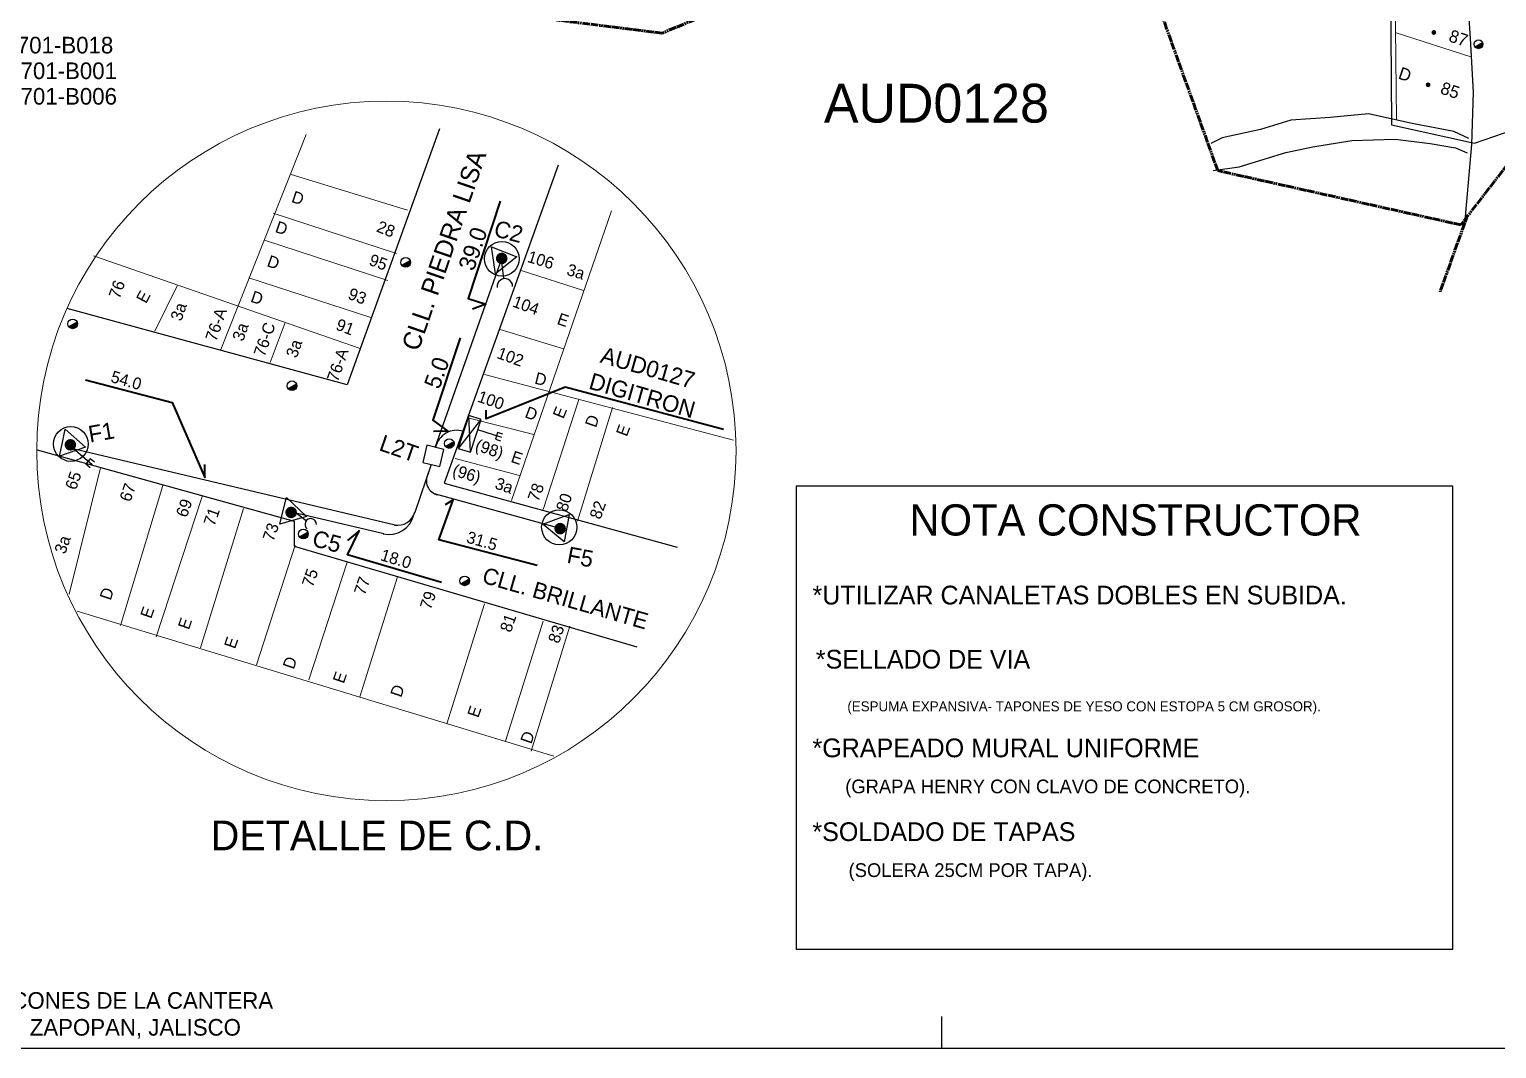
# Model space of a CAD drawing. Header units: millimetres. Extents: x 1234 to 13465, y -4218 to 5585.
# Drawn here: x 3300 to 5218, y 948 to 2280 of the extents above; entities that cross this region are included whole.
import ezdxf

# ---------------------------------------------------------------- set-up
doc = ezdxf.new("R2010")
doc.units = ezdxf.units.MM
doc.linetypes.add('TLSIGC_004', pattern=[7, 4, -1, 1, -1])
doc.linetypes.add('TLSIGC_007', pattern=[28, 10, -1, 10, -1, 2, -1, 2, -1])
for name, color, linetype, lineweight in [('APUNTADOR EXISTENTE SECUNDARIO', 82, 'Continuous', 40), ('BANQUETA', 252, 'Continuous', 20), ('CABLE EXISTENTE SUBTERRANEO SECUNDARIO', 82, 'Continuous', 40), ('CABLE PROYECTADO SUBTERRANEO  PRINCIPAL', 1, 'Continuous', 80), ('CAJA DE DISTRIBUCION EXISTENTE', 92, 'Continuous', 30), ('CAJA DE EMPALMES EXISTENTE PRINCIPAL', 82, 'Continuous', 30), ('CANALIZACION P.V.C. ALIGERADA EXISTENTE', 132, 'Continuous', 30), ('CANALIZACION TRADICIONAL EXISTENTE', 132, 'Continuous', 30), ('CLASIFICACION TIPO COMERCIAL TERCERA', 156, 'Continuous', 9), ('CLASIFICACION TIPO RESIDENCIAL D', 156, 'Continuous', 9), ('CLASIFICACION TIPO RESIDENCIAL E', 156, 'Continuous', 9), ('CLIENTES RESIDENCIALES D', 82, 'TLSIGC_004', 9), ('COLONIAS', 30, 'Continuous', 25), ('CONEXION A TIERRA  DE TERMINAL EXISTENTE', 82, 'Continuous', 30), ('DATOS ADMINISTRATIVOS', 102, 'Continuous', 5), ('DATOS DE CARATULA', 160, 'Continuous', 5), ('DISTRITO', 42, 'TLSIGC_007', 60), ('ESTADOS', 102, 'TLSIGC_004', 35), ('INFORMACION DE PIE DE PLANO', 92, 'Continuous', 50), ('LIMITE DE TERMINAL', 10, 'Continuous', 30), ('LOTIFICACION 2003', 252, 'Continuous', 15), ('MARCOS CONSTRUCCION', 250, 'Continuous', 30), ('NOMBRE DE CALLES', 92, 'TLSIGC_017', 5), ('NUMEROS OFICIALES', 92, 'Continuous', 5), ('PLANIMETRIA 2003', 12, 'Continuous', 30), ('POSTE DE ENERGIA ELECTRICA', 82, 'Continuous', 30), ('POSTES EXISTENTES SECUNDARIOS', 82, 'Continuous', 30), ('POZOS TRADICIONALES EXISTENTES', 132, 'Continuous', 30), ('RETENIDAS CON ANCLA EXISTENTESSECUNDARIAS', 82, 'Continuous', 30), ('TERMINAL EXISTENTE EN POSTE', 82, 'Continuous', 30)]:
    doc.layers.add(name, color=color, linetype=linetype, lineweight=lineweight)
doc.linetypes.add('TLSIGC_017', pattern='A,0.5,["=",Standard,S=1.6,R=0,X=-0.2,Y=-0.8],0.5', length=1)

msp = doc.modelspace()

# ---------------------------------------------------------------- hatches: boundary and pattern name
at = {"layer": 'CLIENTES RESIDENCIALES D'}
h = msp.add_hatch(color=256, dxfattribs=at)
edge = h.paths.add_edge_path()
edge.add_arc((5136, 2275.8), 3.12, 0, 360)
h = msp.add_hatch(color=256, dxfattribs=at)
edge = h.paths.add_edge_path()
edge.add_arc((5128.5, 2207.4), 3.12, 0, 360)
at = {"layer": 'POSTE DE ENERGIA ELECTRICA'}
for points in [[(5199.5, 2263.4), (5199.9, 2262.7), (5200.1, 2262), (5200.2, 2261.4), (5200.3, 2260.6), (5200.2, 2259.6), (5200.1, 2259), (5199.9, 2258.3), (5199.5, 2257.6), (5199.1, 2257), (5198.8, 2256.5), (5198.2, 2256.1), (5197.6, 2255.6), (5197.2, 2255.4), (5196.5, 2255), (5195.7, 2254.8), (5194.8, 2254.7), (5194, 2254.7), (5193.2, 2254.8), (5192.5, 2255), (5192, 2255.2), (5191.4, 2255.5), (5190.7, 2256), (5190.1, 2256.6), (5189.7, 2257.1), (5189.3, 2257.6)], [(3797.3, 1978.5), (3797.7, 1977.8), (3797.9, 1977), (3798, 1976.3), (3798.1, 1975.5), (3798, 1974.4), (3797.9, 1973.7), (3797.6, 1973), (3797.3, 1972.3), (3796.8, 1971.6), (3796.5, 1971.1), (3795.9, 1970.6), (3795.2, 1970.1), (3794.8, 1969.9), (3794.1, 1969.5), (3793.2, 1969.3), (3792.2, 1969.1), (3791.4, 1969.2), (3790.5, 1969.3), (3789.7, 1969.5), (3789.1, 1969.7), (3788.6, 1970), (3787.8, 1970.6), (3787.2, 1971.2), (3786.7, 1971.8), (3786.3, 1972.2)], [(3361.9, 1898.2), (3362.3, 1897.4), (3362.5, 1896.6), (3362.7, 1896), (3362.7, 1895.2), (3362.7, 1894.1), (3362.5, 1893.4), (3362.3, 1892.6), (3361.9, 1891.9), (3361.5, 1891.3), (3361.1, 1890.8), (3360.5, 1890.2), (3359.9, 1889.7), (3359.4, 1889.5), (3358.7, 1889.1), (3357.8, 1888.9), (3356.8, 1888.7), (3356, 1888.8), (3355.2, 1888.9), (3354.3, 1889.1), (3353.8, 1889.4), (3353.2, 1889.6), (3352.4, 1890.2), (3351.8, 1890.8), (3351.3, 1891.4), (3351, 1891.9)], [(3648.8, 1817.2), (3649.2, 1816.5), (3649.4, 1815.7), (3649.6, 1815), (3649.6, 1814.2), (3649.6, 1813.2), (3649.4, 1812.5), (3649.2, 1811.7), (3648.8, 1811), (3648.4, 1810.3), (3648, 1809.8), (3647.4, 1809.3), (3646.8, 1808.8), (3646.3, 1808.6), (3645.6, 1808.2), (3644.7, 1808), (3643.7, 1807.8), (3642.9, 1807.9), (3642.1, 1808), (3641.2, 1808.2), (3640.7, 1808.4), (3640.1, 1808.7), (3639.3, 1809.3), (3638.7, 1809.9), (3638.2, 1810.5), (3637.9, 1811)], [(3854.3, 1741.7), (3854.7, 1741), (3854.9, 1740.2), (3855, 1739.5), (3855.1, 1738.7), (3855, 1737.7), (3854.9, 1737), (3854.6, 1736.2), (3854.3, 1735.5), (3853.8, 1734.9), (3853.5, 1734.4), (3852.9, 1733.8), (3852.2, 1733.3), (3851.8, 1733.1), (3851.1, 1732.7), (3850.2, 1732.5), (3849.2, 1732.3), (3848.3, 1732.4), (3847.5, 1732.5), (3846.7, 1732.7), (3846.1, 1733), (3845.6, 1733.2), (3844.8, 1733.8), (3844.2, 1734.4), (3843.7, 1735), (3843.3, 1735.5)], [(3663.5, 1623.5), (3663.9, 1622.8), (3664.1, 1622), (3664.3, 1621.3), (3664.4, 1620.5), (3664.3, 1619.4), (3664.1, 1618.7), (3663.9, 1618), (3663.5, 1617.3), (3663.1, 1616.6), (3662.7, 1616.1), (3662.1, 1615.6), (3661.5, 1615.1), (3661.1, 1614.9), (3660.3, 1614.5), (3659.5, 1614.2), (3658.4, 1614.1), (3657.6, 1614.1), (3656.8, 1614.2), (3656, 1614.5), (3655.4, 1614.7), (3654.8, 1615), (3654, 1615.6), (3653.4, 1616.2), (3652.9, 1616.8), (3652.6, 1617.2)], [(3874.4, 1562.2), (3874.8, 1561.5), (3875, 1560.7), (3875.2, 1560), (3875.2, 1559.2), (3875.2, 1558.1), (3875, 1557.4), (3874.8, 1556.7), (3874.4, 1556), (3874, 1555.3), (3873.6, 1554.8), (3873, 1554.3), (3872.4, 1553.8), (3871.9, 1553.6), (3871.2, 1553.2), (3870.3, 1552.9), (3869.3, 1552.8), (3868.5, 1552.8), (3867.7, 1552.9), (3866.8, 1553.2), (3866.3, 1553.4), (3865.7, 1553.7), (3864.9, 1554.3), (3864.3, 1554.9), (3863.8, 1555.4), (3863.5, 1555.9)]]:
    msp.add_hatch(color=256, dxfattribs=at).paths.add_polyline_path(points)
at = {"layer": 'POSTES EXISTENTES SECUNDARIOS'}
h = msp.add_hatch(color=256, dxfattribs=at)
edge = h.paths.add_edge_path()
edge.add_arc((3917.4, 1980.5), 7.62, 0, 360)
h = msp.add_hatch(color=256, dxfattribs=at)
edge = h.paths.add_edge_path()
edge.add_arc((3353.5, 1736.9), 7.62, 0, 360)
h = msp.add_hatch(color=256, dxfattribs=at)
edge = h.paths.add_edge_path()
edge.add_arc((3642.1, 1648.6), 7.62, 0, 360)
h = msp.add_hatch(color=256, dxfattribs=at)
edge = h.paths.add_edge_path()
edge.add_arc((3993.8, 1627.4), 7.62, 0, 360)

# ---------------------------------------------------------------- linework, layer by layer
at = {"layer": 'BANQUETA'}
msp.add_circle((3766.6, 1729), 457.1, dxfattribs=at)
at = {"layer": 'CABLE EXISTENTE SUBTERRANEO SECUNDARIO'}
for points in [[(3915.5, 2055.5), (3873.4, 1928.2), (3896.8, 1920.8), (3879, 1914.2)], [(3863.2, 1876.9), (3827.5, 1769.3), (3847.1, 1754.6), (3828.2, 1754.2)], [(3373.2, 1821.7), (3486.6, 1792.3), (3529.2, 1694), (3529.2, 1711.2)], [(4207.3, 1756.9), (4000.4, 1812.1), (3897, 1771), (3897, 1782)], [(3963.8, 1579), (3835.1, 1612.9), (3853.8, 1664.9), (3843.3, 1658.4)], [(3838.6, 1556.8), (3715.8, 1593), (3731, 1624.6), (3715.8, 1611.8)]]:
    msp.add_lwpolyline(points, dxfattribs=at)
at = {"layer": 'CAJA DE DISTRIBUCION EXISTENTE'}
for p, q in [((3860.7, 1732.3), (3890.6, 1770.1)), ((3876.8, 1727.1), (3874.5, 1775.4))]:
    msp.add_line(p, q, dxfattribs=at)
msp.add_lwpolyline([(3876.8, 1727.1), (3890.6, 1770.2), (3874.4, 1775.4), (3860.6, 1732.2), (3876.8, 1727.1)], dxfattribs=at)
at = {"layer": 'CAJA DE EMPALMES EXISTENTE PRINCIPAL'}
for centre, radius in [((3917.6, 1980), 22.7), ((3354, 1738), 22.7), ((3992.6, 1629.1), 23)]:
    msp.add_circle(centre, radius, dxfattribs=at)
at = {"layer": 'CANALIZACION P.V.C. ALIGERADA EXISTENTE'}
for p, q in [((3830.5, 1733.5), (3916.9, 1979.3)), ((3354.8, 1732.6), (3778, 1632.3)), ((3825.1, 1711.2), (3803.8, 1648.6)), ((3989, 1628.7), (3829.6, 1672.7)), ((3650.4, 1647.6), (3763.2, 1621))]:
    msp.add_line(p, q, dxfattribs=at)
for centre, radius, start, end in [((3858.6, 1727.8), 28.2, 72, 168), ((3837.8, 1689.9), 18.9, 149, 258), ((3769.9, 1653.4), 33.6, 257, 347), ((3781.3, 1655.2), 23.5, 260, 344)]:
    msp.add_arc(centre, radius, start, end, dxfattribs=at)
at = {"layer": 'CONEXION A TIERRA  DE TERMINAL EXISTENTE'}
for p, q in [((3917.4, 1746.6), (3886, 1756.5)), ((3382.1, 1710.7), (3357.2, 1732))]:
    msp.add_line(p, q, dxfattribs=at)
for points in [[(3918.7, 1750.8), (3911.8, 1753), (3909.2, 1744.5), (3916, 1742.3)], [(3385, 1714.1), (3379.5, 1718.8), (3373.7, 1712), (3379.2, 1707.3)]]:
    msp.add_lwpolyline(points, dxfattribs=at)
at = {"layer": 'DISTRITO'}
msp.add_line((5180.2, 2037.4), (5144.2, 1937), dxfattribs=at)
msp.add_lwpolyline([(6808.5, 2642), (6710.7, 2512.5), (5502, 2212.6), (5450, 2192.7), (5266.9, 2148.3), (5171.4, 2024.3), (4853.5, 2095.3), (4751.5, 2378.7), (4517.2, 2437.7), (4127, 2274.9), (3889.9, 2304.3), (3933.8, 2507.6), (3960.3, 2682.1), (3995.9, 2905.2), (4022, 2984.9), (4052.8, 3081.2), (3981.9, 3107.4), (4053.2, 3340.1), (4115.1, 3517.4), (4193.8, 3506.8), (4512.9, 4207.1)], dxfattribs=at)
at = {"layer": 'LIMITE DE TERMINAL'}
msp.add_lwpolyline([(5392.1, 2484.1), (5256.9, 2547.3), (5173.7, 2542.6), (5077.4, 2574.2), (5080.5, 2155.2), (5189.2, 2131.3), (5265.1, 2157.1), (5450, 2201.5), (5560.3, 2342.5)], dxfattribs=at)
at = {"layer": 'LOTIFICACION 2003'}
for p, q in [((5082.6, 2562.7), (5087.3, 2161.9)), ((5184.2, 2243.9), (5085.4, 2275.7)), ((3550.2, 1861.6), (3661.8, 2142.5)), ((3794.4, 2043.7), (3642.1, 2090.1)), ((3780, 1986.8), (3618.8, 2039.5)), ((4061.1, 2042.5), (3930, 1664.3)), ((3768.4, 1951.5), (3607.2, 2004.2)), ((3732.2, 1862.6), (3383.5, 1983.8)), ((3942.8, 1964.9), (4024.4, 1938.8)), ((3463.9, 1885.3), (3493.2, 1944.5)), ((3747.4, 1902.8), (3587, 1955.2)), ((3614.5, 1844.5), (3634.4, 1896.8)), ((3915.3, 1887.6), (3998.2, 1862.3)), ((3895.1, 1828.8), (4220.3, 1742.9)), ((4018.1, 1796.3), (3971.4, 1652.5)), ((4016.4, 1637.2), (4062.1, 1785.9)), ((3872.9, 1772.4), (3959.4, 1750.2)), ((3856.6, 1718.9), (3940.6, 1696.8)), ((3392.8, 1706.8), (3351.9, 1541.7)), ((3474.2, 1683.9), (3418.9, 1500.9)), ((3525.6, 1669.3), (3465.5, 1486.2)), ((3579.7, 1653.5), (3523.7, 1471.6)), ((3647.3, 1605.7), (3596.6, 1449.6)), ((3715.3, 1583.6), (3665.4, 1429.7)), ((3781.1, 1564.5), (3731.7, 1407.7)), ((3362.3, 1519.7), (3985.6, 1330.1)), ((3895, 1529.3), (3845.6, 1372.5)), ((3971.7, 1506.5), (3922.3, 1349.8)), ((4006.6, 1499.9), (3955.7, 1336.7))]:
    msp.add_line(p, q, dxfattribs=at)
at = {"layer": 'MARCOS CONSTRUCCION'}
msp.add_line((4492.9, 947.8), (4492.9, 989.6), dxfattribs=at)
for points in [[(1359.5, 3245.7), (1359.5, 5543.6), (7375.7, 5543.6), (7375.7, 947.8), (1275.9, 947.8), (1275.9, 3245.7), (1443, 3245.7), (1443, 947.8), (1443, 1073.1), (3030.6, 1073.1), (3030.6, 947.8)], [(4302.4, 1682.8), (4302.4, 1077.7), (5160.7, 1077.7), (5160.7, 1682.8), (4302.4, 1682.8)]]:
    msp.add_lwpolyline(points, dxfattribs=at)
at = {"layer": 'PLANIMETRIA 2003'}
for points in [[(4363.2, 3164.9), (4666, 3036.4), (4656.5, 3007.5), (4660.1, 3005.4), (5190.9, 2720.2), (5173.6, 2597.6), (5166.4, 2522.1), (5169, 2445.8), (5181.9, 2369.8), (5179.3, 2333.4), (5183.5, 2268.1), (5187.5, 2198), (5185.1, 2129.6), (5175.9, 2025.2)], [(5181.7, 2137.4), (5162.3, 2146.3), (5107.8, 2156.8), (5050.7, 2169.6), (5000.4, 2164.8), (4948.9, 2161), (4909.5, 2149.2), (4859.4, 2138.2), (4844.5, 2130.6)], [(3836, 2149.9), (3715.3, 1815.2), (3349.2, 1915)], [(4847.5, 2095.3), (4881.7, 2100.4), (4942.4, 2119), (4977.7, 2126.3), (5028.9, 2134.5), (5085.3, 2136.2), (5131.3, 2130.5), (5164.2, 2124.9), (5179.4, 2118.4)], [(3991.4, 2102.3), (3842.3, 1686.9), (4146.7, 1603.1)], [(3309.9, 1730.3), (3646.2, 1637.1), (3646.2, 1604.6), (4094.2, 1472.7)]]:
    msp.add_lwpolyline(points, dxfattribs=at)
at = {"layer": 'POSTE DE ENERGIA ELECTRICA'}
for centre, radius in [((5194.4, 2260.5), 5.87), ((3791.8, 1975.4), 6.3), ((3356.4, 1895), 6.3), ((3643.3, 1814.1), 6.3), ((3848.8, 1738.6), 6.3), ((3658.1, 1620.4), 6.3), ((3868.9, 1559.1), 6.3)]:
    msp.add_circle(centre, radius, dxfattribs=at)
at = {"layer": 'POZOS TRADICIONALES EXISTENTES'}
msp.add_lwpolyline([(3814.1, 1713.7), (3836.6, 1708.5), (3841.9, 1731), (3819.3, 1736.3), (3814.1, 1713.7)], dxfattribs=at)
at = {"layer": 'RETENIDAS CON ANCLA EXISTENTESSECUNDARIAS'}
for p, q in [((3920.2, 1954.1), (3917, 1979.2)), ((3661.8, 1637.5), (3647, 1648.8))]:
    msp.add_line(p, q, dxfattribs=at)
for centre, radius, end in [((3921.5, 1943.9), 10.2, 187), ((3667.7, 1633), 7.51, 232)]:
    msp.add_arc(centre, radius, 0, end, dxfattribs=at)
at = {"layer": 'TERMINAL EXISTENTE EN POSTE'}
for points in [[(3903.9, 1995.8), (3937.3, 1982.7), (3909.4, 1960.3), (3906.6, 1978.1), (3903.9, 1995.8)], [(3346.5, 1757.5), (3373.4, 1733.7), (3339.4, 1722.3), (3343, 1739.9), (3346.5, 1757.5)], [(3636.2, 1668.2), (3662, 1643.4), (3627.5, 1633.4), (3631.8, 1650.9), (3636.2, 1668.2)], [(4005.5, 1645.9), (3999.2, 1610.1), (3971.3, 1633.4), (3988.4, 1639.7), (4005.5, 1645.9)]]:
    msp.add_lwpolyline(points, dxfattribs=at)

# ---------------------------------------------------------------- texts
at = {"layer": 'APUNTADOR EXISTENTE SECUNDARIO'}
msp.add_text('DIGITRON', height=21.73, rotation=344, dxfattribs=at).set_placement((4029.9, 1810.6))
at = {"layer": 'CABLE PROYECTADO SUBTERRANEO  PRINCIPAL'}
msp.add_text('NOTA CONSTRUCTOR', height=40.801, dxfattribs=at).set_placement((4450.4, 1618.4))
at = {"layer": 'CANALIZACION P.V.C. ALIGERADA EXISTENTE'}
for s, height, rotation, p in [('39.0', 21.73, 71, (3880.7, 1962.9)), ('5.0', 21.73, 70, (3835.7, 1808.4)), ('54.0', 15.5, 344, (3405.1, 1819.3)), ('31.5', 15.5, 344, (3870.2, 1609.5)), ('18.0', 15.5, 343, (3757.8, 1586.4))]:
    msp.add_text(s, height=height, rotation=rotation, dxfattribs=at).set_placement(p)
at = {"layer": 'CANALIZACION TRADICIONAL EXISTENTE'}
msp.add_text('L2T', height=21.73, rotation=341, dxfattribs=at).set_placement((3755.8, 1730.1))
at = {"layer": 'CLASIFICACION TIPO COMERCIAL TERCERA'}
for rotation, p in [(343, (4001.1, 1959.3)), (71, (3498.5, 1897.6)), (71, (3579.3, 1871.2)), (71, (3649.4, 1849.4)), (341, (3907.3, 1680.2)), (71, (3346.7, 1593.2))]:
    msp.add_text('3a', height=15.5, rotation=rotation, dxfattribs=at).set_placement(p)
at = {"layer": 'CLASIFICACION TIPO RESIDENCIAL D'}
for height, rotation, p in [(16.2, 341, (5088.3, 2215.9)), (15.5, 341, (3641.4, 2054.6)), (15.5, 341, (3620.1, 2015.3)), (15.5, 341, (3609.4, 1970.6)), (15.5, 341, (3588, 1924.2)), (15.5, 346, (3959.4, 1817.1)), (15.5, 339, (3946.5, 1773.3)), (15.5, 71, (4040.5, 1758.5)), (15.5, 71, (3406, 1532.8)), (15.5, 71, (3645.4, 1442.6)), (15.5, 71, (3785.9, 1405.9)), (15.5, 71, (3956, 1345.1))]:
    msp.add_text('D', height=height, rotation=rotation, dxfattribs=at).set_placement(p)
at = {"layer": 'CLASIFICACION TIPO RESIDENCIAL E'}
for rotation, p in [(62, (3452.4, 1920.6)), (341, (3988.6, 1895.1)), (68, (3998, 1770)), (70, (4081, 1746.8)), (341, (3928.3, 1714.9)), (71, (3459.1, 1508.9)), (71, (3508.4, 1494.4)), (71, (3568.7, 1469.4)), (71, (3710.8, 1424)), (71, (3886.7, 1379.3))]:
    msp.add_text('E', height=15.5, rotation=rotation, dxfattribs=at).set_placement(p)
at = {"layer": 'COLONIAS'}
msp.add_text('BALCONES DE LA CANTERA', height=21.725, dxfattribs=at).set_placement((3221.4, 999.9))
at = {"layer": 'DATOS ADMINISTRATIVOS'}
for s, p in [('J-3520701-B018', (3194.7, 2248.4)), ('Y-3520701-B001', (3194.7, 2214.9)), ('X-3520701-B006', (3194.7, 2181.5))]:
    msp.add_text(s, height=21.725, dxfattribs=at).set_placement(p)
at = {"layer": 'DATOS DE CARATULA'}
for s, p in [('*UTILIZAR CANALETAS DOBLES EN SUBIDA.', (4323.7, 1528.3)), ('*SELLADO DE VIA', (4328.1, 1444.5)), ('*GRAPEADO MURAL UNIFORME ', (4323.7, 1328.6)), ('*SOLDADO DE TAPAS ', (4323.6, 1219.1))]:
    msp.add_text(s, height=24.48, dxfattribs=at).set_placement(p)
at = {"layer": 'DISTRITO'}
msp.add_text('AUD0128', height=50.73, dxfattribs=at).set_placement((4338.6, 2158))
msp.add_text('AUD0127', height=21.73, rotation=344, dxfattribs=at).set_placement((4044.9, 1844.7))
at = {"layer": 'ESTADOS'}
msp.add_text('ZAPOPAN, JALISCO', height=21.725, dxfattribs=at).set_placement((3300.4, 964.8))
at = {"layer": 'INFORMACION DE PIE DE PLANO'}
msp.add_text('DETALLE DE C.D.', height=38.741, dxfattribs=at).set_placement((3536.9, 1207.1))
at = {"layer": 'MARCOS CONSTRUCCION'}
for s, height, p in [(' (ESPUMA EXPANSIVA- TAPONES DE YESO CON ESTOPA 5 CM GROSOR).', 13.056, (4364.4, 1388.6)), ('(GRAPA HENRY CON CLAVO DE CONCRETO).', 17.952, (4366.5, 1281.5)), ('(SOLERA 25CM POR TAPA).', 17.952, (4370.9, 1172.1))]:
    msp.add_text(s, height=height, dxfattribs=at).set_placement(p)
at = {"layer": 'NOMBRE DE CALLES'}
for s, height, rotation, p in [('CLL. PIEDRA LISA', 23.898, 71, (3808.6, 1858)), ('CLL. BRILLANTE', 21.308, 344, (3890.4, 1557))]:
    msp.add_text(s, height=height, rotation=rotation, dxfattribs=at).set_placement(p)
at = {"layer": 'NUMEROS OFICIALES'}
for s, height, rotation, p in [('87', 16.24, 341, (5154.2, 2264.7)), ('85', 16.24, 341, (5143.3, 2196.5)), ('28', 15.5, 338, (3752.5, 2016.1)), ('95', 15.5, 340, (3742.7, 1972.3)), ('106', 15.5, 343, (3949.8, 1976.2)), ('76', 15.5, 71, (3417.8, 1926.7)), ('93', 15.5, 339, (3715.2, 1928.2)), ('104', 15.5, 340, (3930.2, 1917.9)), ('76-A', 15.5, 71, (3544.1, 1871)), ('91', 15.5, 339, (3699.3, 1887.9)), ('76-C', 15.5, 71, (3607.3, 1851)), ('102', 15.5, 340, (3910, 1850.6)), ('76-A', 15.5, 71, (3703.1, 1818.2)), ('100', 15.5, 341, (3884.5, 1793.6)), ('(98)', 15.5, 341, (3881.5, 1730.3)), ('(96)', 15.5, 343, (3851.8, 1697.3)), ('65', 15.5, 71, (3360.8, 1676.9)), ('67', 15.5, 71, (3431.9, 1661.4)), ('78', 15.5, 70, (3965.3, 1661.5)), ('80', 15.5, 71, (4002.5, 1648.4)), ('69', 15.5, 71, (3505.7, 1641)), ('71', 15.5, 71, (3541.8, 1629.7)), ('82', 15.5, 71, (4046.5, 1638.5)), ('73', 15.5, 71, (3619, 1609.6)), ('75', 15.5, 71, (3670.3, 1549.8)), ('77', 15.5, 71, (3738.4, 1539.3)), ('79', 15.5, 71, (3824.5, 1520.4)), ('81', 15.5, 71, (3929.3, 1490.8)), ('83', 15.5, 71, (3992.1, 1476.3))]:
    msp.add_text(s, height=height, rotation=rotation, dxfattribs=at).set_placement(p)
at = {"layer": 'TERMINAL EXISTENTE EN POSTE'}
for s, rotation, p in [('C2', 345, (3905.7, 2010)), ('F1', 10, (3379.1, 1739.7)), ('C5', 345, (3668.2, 1605.1)), ('F5', 349, (4001.5, 1582.9))]:
    msp.add_text(s, height=21.73, rotation=rotation, dxfattribs=at).set_placement(p)

doc.saveas('drawing.dxf')
